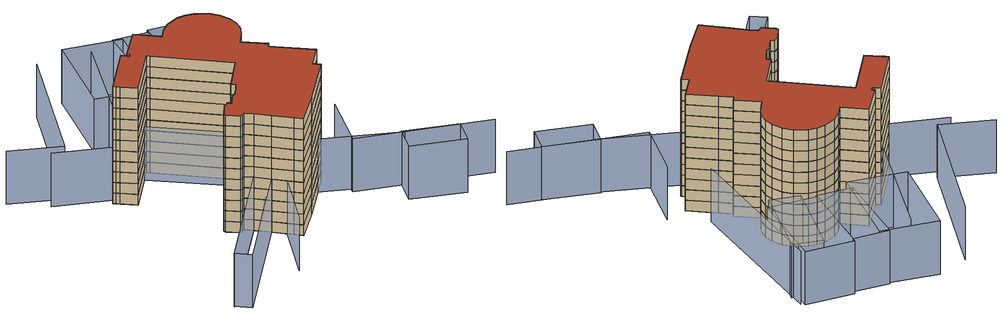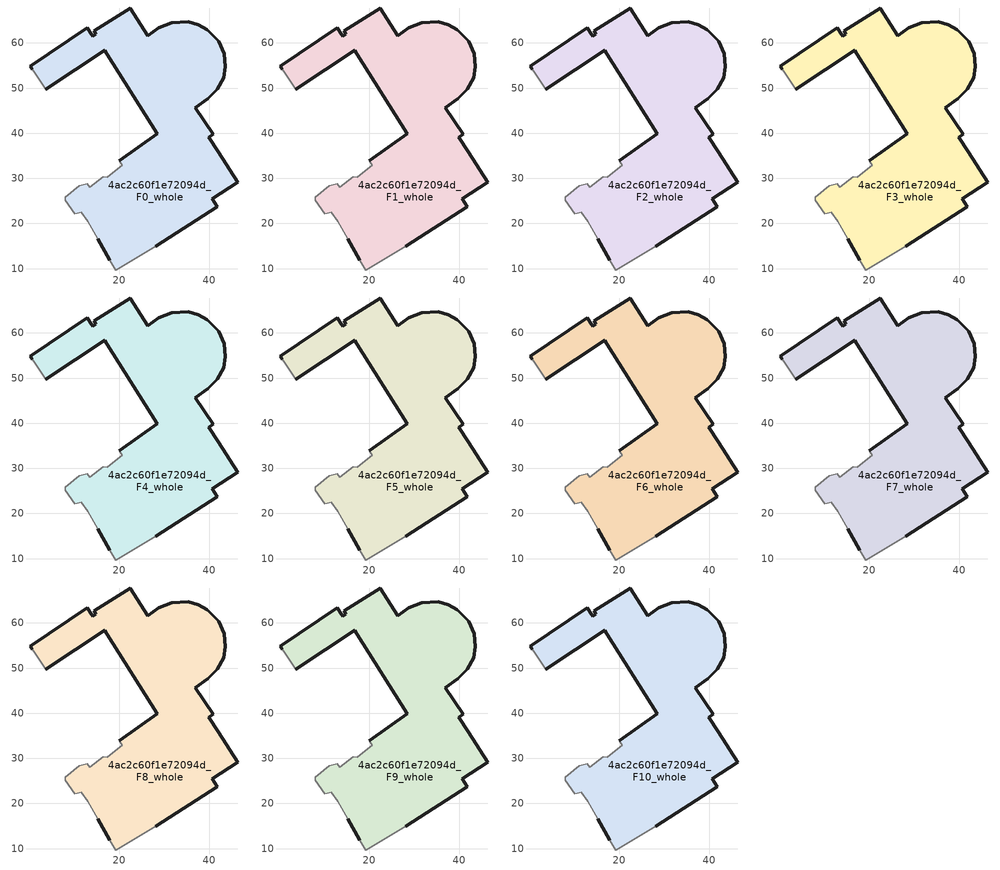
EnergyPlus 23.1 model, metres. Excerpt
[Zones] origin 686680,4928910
4ac2c60f1e72094d_F0_whole
 floor ground (EU_floor_Construction): 41.73,23.75 40.62,25.43 46.3,29.15 41.9,35.86 39.8,39.08 40.84,39.78 36.83,45.59 39.6,47.6 41.72,49.7 43.13,52.29 43.5,54.69 43.23,57.65 42.02,60.36 39.5,62.95 37.56,64.06 35.28,64.71 31.65,64.49 28.79,63.32 26.33,61.61 22.5,67.74 14.43,62.68 14.83,61.95 14.12,61.47 13.89,61.82 12.9,63.31 0.27,54.89 0.71,54.18 1.25,53.35 3.75,49.7 16.76,58.41 17.23,57.55 28.4,39.87 19.99,33.95 20.68,32.88 19.7,32.09 17.36,30.28 16.52,30.34 13.45,27.99 12.88,28.83 11.14,28.31 8.11,25.82 8.05,25.16 10.15,22.14 10.75,22.28 11.66,22.48 13,20.51 15.24,16.6 17.96,11.86 19.2,9.7 28.1,14.91 z0
 wall outside (EU_wall_Construction): 19.99,33.95 28.4,39.87 17.23,57.55 16.76,58.41 3.75,49.7 / 0.71,54.18 0.27,54.89 12.9,63.31 13.89,61.82 14.12,61.47 14.83,61.95 14.43,62.68 22.5,67.74 26.33,61.61 28.79,63.32 31.65,64.49 35.28,64.71 37.56,64.06 39.5,62.95 42.02,60.36 43.23,57.65 43.5,54.69 43.13,52.29 41.72,49.7 39.6,47.6 36.83,45.59 40.84,39.78 39.8,39.08 41.9,35.86 46.3,29.15 40.62,25.43 41.73,23.75 28.1,14.91 / 17.96,11.86 15.24,16.6 z0:3
 wall adiabatic (EU_wall_Construction): 3.75,49.7 1.25,53.35 0.71,54.18 / 28.1,14.91 19.2,9.7 17.96,11.86 / 15.24,16.6 13,20.51 11.66,22.48 10.75,22.28 10.15,22.14 8.05,25.16 8.11,25.82 11.14,28.31 12.88,28.83 13.45,27.99 16.52,30.34 17.36,30.28 19.7,32.09 20.68,32.88 19.99,33.95 z0:3
4ac2c60f1e72094d_F1_whole
 floor to 4ac2c60f1e72094d_F0_whole (EU_floor_Construction): 41.73,23.75 40.62,25.43 46.3,29.15 41.9,35.86 39.8,39.08 40.84,39.78 36.83,45.59 39.6,47.6 41.72,49.7 43.13,52.29 43.5,54.69 43.23,57.65 42.02,60.36 39.5,62.95 37.56,64.06 35.28,64.71 31.65,64.49 28.79,63.32 26.33,61.61 22.5,67.74 14.43,62.68 14.83,61.95 14.12,61.47 13.89,61.82 12.9,63.31 0.27,54.89 0.71,54.18 1.25,53.35 3.75,49.7 16.76,58.41 17.23,57.55 28.4,39.87 19.99,33.95 20.68,32.88 19.7,32.09 17.36,30.28 16.52,30.34 13.45,27.99 12.88,28.83 11.14,28.31 8.11,25.82 8.05,25.16 10.15,22.14 10.75,22.28 11.65,22.48 13,20.51 15.24,16.6 17.96,11.86 19.2,9.7 28.1,14.91 z3
 wall outside (EU_wall_Construction): 19.99,33.95 28.4,39.87 17.23,57.55 16.76,58.41 3.75,49.7 / 0.71,54.18 0.27,54.89 12.9,63.31 13.89,61.82 14.12,61.47 14.83,61.95 14.43,62.68 22.5,67.74 26.33,61.61 28.79,63.32 31.65,64.49 35.28,64.71 37.56,64.06 39.5,62.95 42.02,60.36 43.23,57.65 43.5,54.69 43.13,52.29 41.72,49.7 39.6,47.6 36.83,45.59 40.84,39.78 39.8,39.08 41.9,35.86 46.3,29.15 40.62,25.43 41.73,23.75 28.1,14.91 / 17.96,11.86 15.24,16.6 z3:6
 wall adiabatic (EU_wall_Construction): 3.75,49.7 1.25,53.35 0.71,54.18 / 28.1,14.91 19.2,9.7 17.96,11.86 / 15.24,16.6 13,20.51 11.66,22.48 10.75,22.28 10.15,22.14 8.05,25.16 8.11,25.82 11.14,28.31 12.88,28.83 13.45,27.99 16.52,30.34 17.36,30.28 19.7,32.09 20.68,32.88 19.99,33.95 z3:6
4ac2c60f1e72094d_F2_whole
 floor to 4ac2c60f1e72094d_F1_whole (EU_floor_Construction): 41.73,23.75 40.62,25.43 46.3,29.15 41.9,35.86 39.8,39.08 40.84,39.78 36.83,45.59 39.6,47.6 41.72,49.7 43.13,52.29 43.5,54.69 43.23,57.65 42.02,60.36 39.5,62.95 37.56,64.06 35.28,64.71 31.65,64.49 28.79,63.32 26.33,61.61 22.5,67.74 14.43,62.68 14.83,61.95 14.12,61.47 13.89,61.82 12.9,63.31 0.27,54.89 0.71,54.18 1.25,53.35 3.75,49.7 16.76,58.41 17.23,57.55 28.4,39.87 19.99,33.95 20.68,32.88 19.7,32.09 17.36,30.28 16.52,30.34 13.45,27.99 12.88,28.83 11.14,28.31 8.11,25.82 8.05,25.16 10.15,22.14 10.75,22.28 11.65,22.48 13,20.51 15.24,16.6 17.96,11.86 19.2,9.7 28.1,14.91 z6
 wall outside (EU_wall_Construction): 19.99,33.95 28.4,39.87 17.23,57.55 16.76,58.41 3.75,49.7 / 0.71,54.18 0.27,54.89 12.9,63.31 13.89,61.82 14.12,61.47 14.83,61.95 14.43,62.68 22.5,67.74 26.33,61.61 28.79,63.32 31.65,64.49 35.28,64.71 37.56,64.06 39.5,62.95 42.02,60.36 43.23,57.65 43.5,54.69 43.13,52.29 41.72,49.7 39.6,47.6 36.83,45.59 40.84,39.78 39.8,39.08 41.9,35.86 46.3,29.15 40.62,25.43 41.73,23.75 28.1,14.91 / 17.96,11.86 15.24,16.6 z6:9
 wall adiabatic (EU_wall_Construction): 3.75,49.7 1.25,53.35 0.71,54.18 / 28.1,14.91 19.2,9.7 17.96,11.86 / 15.24,16.6 13,20.51 11.66,22.48 10.75,22.28 10.15,22.14 8.05,25.16 8.11,25.82 11.14,28.31 12.88,28.83 13.45,27.99 16.52,30.34 17.36,30.28 19.7,32.09 20.68,32.88 19.99,33.95 z6:9
4ac2c60f1e72094d_F3_whole
 floor to 4ac2c60f1e72094d_F2_whole (EU_floor_Construction): 41.73,23.75 40.62,25.43 46.3,29.15 41.9,35.86 39.8,39.08 40.84,39.78 36.83,45.59 39.6,47.6 41.72,49.7 43.13,52.29 43.5,54.69 43.23,57.65 42.02,60.36 39.5,62.95 37.56,64.06 35.28,64.71 31.65,64.49 28.79,63.32 26.33,61.61 22.5,67.74 14.43,62.68 14.83,61.95 14.12,61.47 13.89,61.82 12.9,63.31 0.27,54.89 0.71,54.18 1.25,53.35 3.75,49.7 16.76,58.41 17.23,57.55 28.4,39.87 19.99,33.95 20.68,32.88 19.7,32.09 17.36,30.28 16.52,30.34 13.45,27.99 12.88,28.83 11.14,28.31 8.11,25.82 8.05,25.16 10.15,22.14 10.75,22.28 11.65,22.48 13,20.51 15.24,16.6 17.96,11.86 19.2,9.7 28.1,14.91 z9
 wall outside (EU_wall_Construction): 19.99,33.95 28.4,39.87 17.23,57.55 16.76,58.41 3.75,49.7 / 0.71,54.18 0.27,54.89 12.9,63.31 13.89,61.82 14.12,61.47 14.83,61.95 14.43,62.68 22.5,67.74 26.33,61.61 28.79,63.32 31.65,64.49 35.28,64.71 37.56,64.06 39.5,62.95 42.02,60.36 43.23,57.65 43.5,54.69 43.13,52.29 41.72,49.7 39.6,47.6 36.83,45.59 40.84,39.78 39.8,39.08 41.9,35.86 46.3,29.15 40.62,25.43 41.73,23.75 28.1,14.91 / 17.96,11.86 15.24,16.6 z9:12
 wall adiabatic (EU_wall_Construction): 3.75,49.7 1.25,53.35 0.71,54.18 / 28.1,14.91 19.2,9.7 17.96,11.86 / 15.24,16.6 13,20.51 11.66,22.48 10.75,22.28 10.15,22.14 8.05,25.16 8.11,25.82 11.14,28.31 12.88,28.83 13.45,27.99 16.52,30.34 17.36,30.28 19.7,32.09 20.68,32.88 19.99,33.95 z9:12
4ac2c60f1e72094d_F4_whole
 floor to 4ac2c60f1e72094d_F3_whole (EU_floor_Construction): 41.73,23.75 40.62,25.43 46.3,29.15 41.9,35.86 39.8,39.08 40.84,39.78 36.83,45.59 39.6,47.6 41.72,49.7 43.13,52.29 43.5,54.69 43.23,57.65 42.02,60.36 39.5,62.95 37.56,64.06 35.28,64.71 31.65,64.49 28.79,63.32 26.33,61.61 22.5,67.74 14.43,62.68 14.83,61.95 14.12,61.47 13.89,61.82 12.9,63.31 0.27,54.89 0.71,54.18 1.25,53.35 3.75,49.7 16.76,58.41 17.23,57.55 28.4,39.87 19.99,33.95 20.68,32.88 19.7,32.09 17.36,30.28 16.52,30.34 13.45,27.99 12.88,28.83 11.14,28.31 8.11,25.82 8.05,25.16 10.15,22.14 10.75,22.28 11.65,22.48 13,20.51 15.24,16.6 17.96,11.86 19.2,9.7 28.1,14.91 z12
 wall outside (EU_wall_Construction): 19.99,33.95 28.4,39.87 17.23,57.55 16.76,58.41 3.75,49.7 / 0.71,54.18 0.27,54.89 12.9,63.31 13.89,61.82 14.12,61.47 14.83,61.95 14.43,62.68 22.5,67.74 26.33,61.61 28.79,63.32 31.65,64.49 35.28,64.71 37.56,64.06 39.5,62.95 42.02,60.36 43.23,57.65 43.5,54.69 43.13,52.29 41.72,49.7 39.6,47.6 36.83,45.59 40.84,39.78 39.8,39.08 41.9,35.86 46.3,29.15 40.62,25.43 41.73,23.75 28.1,14.91 / 17.96,11.86 15.24,16.6 z12:15
 wall adiabatic (EU_wall_Construction): 3.75,49.7 1.25,53.35 0.71,54.18 / 28.1,14.91 19.2,9.7 17.96,11.86 / 15.24,16.6 13,20.51 11.66,22.48 10.75,22.28 10.15,22.14 8.05,25.16 8.11,25.82 11.14,28.31 12.88,28.83 13.45,27.99 16.52,30.34 17.36,30.28 19.7,32.09 20.68,32.88 19.99,33.95 z12:15
4ac2c60f1e72094d_F5_whole
 floor to 4ac2c60f1e72094d_F4_whole (EU_floor_Construction): 41.73,23.75 40.62,25.43 46.3,29.15 41.9,35.86 39.8,39.08 40.84,39.78 36.83,45.59 39.6,47.6 41.72,49.7 43.13,52.29 43.5,54.69 43.23,57.65 42.02,60.36 39.5,62.95 37.56,64.06 35.28,64.71 31.65,64.49 28.79,63.32 26.33,61.61 22.5,67.74 14.43,62.68 14.83,61.95 14.12,61.47 13.89,61.82 12.9,63.31 0.27,54.89 0.71,54.18 1.25,53.35 3.75,49.7 16.76,58.41 17.23,57.55 28.4,39.87 19.99,33.95 20.68,32.88 19.7,32.09 17.36,30.28 16.52,30.34 13.45,27.99 12.88,28.83 11.14,28.31 8.11,25.82 8.05,25.16 10.15,22.14 10.75,22.28 11.65,22.48 13,20.51 15.24,16.6 17.96,11.86 19.2,9.7 28.1,14.91 z15
 wall outside (EU_wall_Construction): 19.99,33.95 28.4,39.87 17.23,57.55 16.76,58.41 3.75,49.7 / 0.71,54.18 0.27,54.89 12.9,63.31 13.89,61.82 14.12,61.47 14.83,61.95 14.43,62.68 22.5,67.74 26.33,61.61 28.79,63.32 31.65,64.49 35.28,64.71 37.56,64.06 39.5,62.95 42.02,60.36 43.23,57.65 43.5,54.69 43.13,52.29 41.72,49.7 39.6,47.6 36.83,45.59 40.84,39.78 39.8,39.08 41.9,35.86 46.3,29.15 40.62,25.43 41.73,23.75 28.1,14.91 / 17.96,11.86 15.24,16.6 z15:18
 wall adiabatic (EU_wall_Construction): 3.75,49.7 1.25,53.35 0.71,54.18 / 28.1,14.91 19.2,9.7 17.96,11.86 / 15.24,16.6 13,20.51 11.66,22.48 10.75,22.28 10.15,22.14 8.05,25.16 8.11,25.82 11.14,28.31 12.88,28.83 13.45,27.99 16.52,30.34 17.36,30.28 19.7,32.09 20.68,32.88 19.99,33.95 z15:18
4ac2c60f1e72094d_F6_whole
 floor to 4ac2c60f1e72094d_F5_whole (EU_floor_Construction): 41.73,23.75 40.62,25.43 46.3,29.15 41.9,35.86 39.8,39.08 40.84,39.78 36.83,45.59 39.6,47.6 41.72,49.7 43.13,52.29 43.5,54.69 43.23,57.65 42.02,60.36 39.5,62.95 37.56,64.06 35.28,64.71 31.65,64.49 28.79,63.32 26.33,61.61 22.5,67.74 14.43,62.68 14.83,61.95 14.12,61.47 13.89,61.82 12.9,63.31 0.27,54.89 0.71,54.18 1.25,53.35 3.75,49.7 16.76,58.41 17.23,57.55 28.4,39.87 19.99,33.95 20.68,32.88 19.7,32.09 17.36,30.28 16.52,30.34 13.45,27.99 12.88,28.83 11.14,28.31 8.11,25.82 8.05,25.16 10.15,22.14 10.75,22.28 11.65,22.48 13,20.51 15.24,16.6 17.96,11.86 19.2,9.7 28.1,14.91 z18
 wall outside (EU_wall_Construction): 19.99,33.95 28.4,39.87 17.23,57.55 16.76,58.41 3.75,49.7 / 0.71,54.18 0.27,54.89 12.9,63.31 13.89,61.82 14.12,61.47 14.83,61.95 14.43,62.68 22.5,67.74 26.33,61.61 28.79,63.32 31.65,64.49 35.28,64.71 37.56,64.06 39.5,62.95 42.02,60.36 43.23,57.65 43.5,54.69 43.13,52.29 41.72,49.7 39.6,47.6 36.83,45.59 40.84,39.78 39.8,39.08 41.9,35.86 46.3,29.15 40.62,25.43 41.73,23.75 28.1,14.91 / 17.96,11.86 15.24,16.6 z18:21
 wall adiabatic (EU_wall_Construction): 3.75,49.7 1.25,53.35 0.71,54.18 / 28.1,14.91 19.2,9.7 17.96,11.86 / 15.24,16.6 13,20.51 11.66,22.48 10.75,22.28 10.15,22.14 8.05,25.16 8.11,25.82 11.14,28.31 12.88,28.83 13.45,27.99 16.52,30.34 17.36,30.28 19.7,32.09 20.68,32.88 19.99,33.95 z18:21
4ac2c60f1e72094d_F7_whole
 floor to 4ac2c60f1e72094d_F6_whole (EU_floor_Construction): 41.73,23.75 40.62,25.43 46.3,29.15 41.9,35.86 39.8,39.08 40.84,39.78 36.83,45.59 39.6,47.6 41.72,49.7 43.13,52.29 43.5,54.69 43.23,57.65 42.02,60.36 39.5,62.95 37.56,64.06 35.28,64.71 31.65,64.49 28.79,63.32 26.33,61.61 22.5,67.74 14.43,62.68 14.83,61.95 14.12,61.47 13.89,61.82 12.9,63.31 0.27,54.89 0.71,54.18 1.25,53.35 3.75,49.7 16.76,58.41 17.23,57.55 28.4,39.87 19.99,33.95 20.68,32.88 19.7,32.09 17.36,30.28 16.52,30.34 13.45,27.99 12.88,28.83 11.14,28.31 8.11,25.82 8.05,25.16 10.15,22.14 10.75,22.28 11.65,22.48 13,20.51 15.24,16.6 17.96,11.86 19.2,9.7 28.1,14.91 z21
 wall outside (EU_wall_Construction): 19.99,33.95 28.4,39.87 17.23,57.55 16.76,58.41 3.75,49.7 / 0.71,54.18 0.27,54.89 12.9,63.31 13.89,61.82 14.12,61.47 14.83,61.95 14.43,62.68 22.5,67.74 26.33,61.61 28.79,63.32 31.65,64.49 35.28,64.71 37.56,64.06 39.5,62.95 42.02,60.36 43.23,57.65 43.5,54.69 43.13,52.29 41.72,49.7 39.6,47.6 36.83,45.59 40.84,39.78 39.8,39.08 41.9,35.86 46.3,29.15 40.62,25.43 41.73,23.75 28.1,14.91 / 17.96,11.86 15.24,16.6 z21:24
 wall adiabatic (EU_wall_Construction): 3.75,49.7 1.25,53.35 0.71,54.18 / 28.1,14.91 19.2,9.7 17.96,11.86 / 15.24,16.6 13,20.51 11.66,22.48 10.75,22.28 10.15,22.14 8.05,25.16 8.11,25.82 11.14,28.31 12.88,28.83 13.45,27.99 16.52,30.34 17.36,30.28 19.7,32.09 20.68,32.88 19.99,33.95 z21:24
4ac2c60f1e72094d_F8_whole
 floor to 4ac2c60f1e72094d_F7_whole (EU_floor_Construction): 41.73,23.75 40.62,25.43 46.3,29.15 41.9,35.86 39.8,39.08 40.84,39.78 36.83,45.59 39.6,47.6 41.72,49.7 43.13,52.29 43.5,54.69 43.23,57.65 42.02,60.36 39.5,62.95 37.56,64.06 35.28,64.71 31.65,64.49 28.79,63.32 26.33,61.61 22.5,67.74 14.43,62.68 14.83,61.95 14.12,61.47 13.89,61.82 12.9,63.31 0.27,54.89 0.71,54.18 1.25,53.35 3.75,49.7 16.76,58.41 17.23,57.55 28.4,39.87 19.99,33.95 20.68,32.88 19.7,32.09 17.36,30.28 16.52,30.34 13.45,27.99 12.88,28.83 11.14,28.31 8.11,25.82 8.05,25.16 10.15,22.14 10.75,22.28 11.65,22.48 13,20.51 15.24,16.6 17.96,11.86 19.2,9.7 28.1,14.91 z24
 wall outside (EU_wall_Construction): 19.99,33.95 28.4,39.87 17.23,57.55 16.76,58.41 3.75,49.7 / 0.71,54.18 0.27,54.89 12.9,63.31 13.89,61.82 14.12,61.47 14.83,61.95 14.43,62.68 22.5,67.74 26.33,61.61 28.79,63.32 31.65,64.49 35.28,64.71 37.56,64.06 39.5,62.95 42.02,60.36 43.23,57.65 43.5,54.69 43.13,52.29 41.72,49.7 39.6,47.6 36.83,45.59 40.84,39.78 39.8,39.08 41.9,35.86 46.3,29.15 40.62,25.43 41.73,23.75 28.1,14.91 / 17.96,11.86 15.24,16.6 z24:27
 wall adiabatic (EU_wall_Construction): 3.75,49.7 1.25,53.35 0.71,54.18 / 28.1,14.91 19.2,9.7 17.96,11.86 / 15.24,16.6 13,20.51 11.66,22.48 10.75,22.28 10.15,22.14 8.05,25.16 8.11,25.82 11.14,28.31 12.88,28.83 13.45,27.99 16.52,30.34 17.36,30.28 19.7,32.09 20.68,32.88 19.99,33.95 z24:27
4ac2c60f1e72094d_F9_whole
 floor to 4ac2c60f1e72094d_F8_whole (EU_floor_Construction): 41.73,23.75 40.62,25.43 46.3,29.15 41.9,35.86 39.8,39.08 40.84,39.78 36.83,45.59 39.6,47.6 41.72,49.7 43.13,52.29 43.5,54.69 43.23,57.65 42.02,60.36 39.5,62.95 37.56,64.06 35.28,64.71 31.65,64.49 28.79,63.32 26.33,61.61 22.5,67.74 14.43,62.68 14.83,61.95 14.12,61.47 13.89,61.82 12.9,63.31 0.27,54.89 0.71,54.18 1.25,53.35 3.75,49.7 16.76,58.41 17.23,57.55 28.4,39.87 19.99,33.95 20.68,32.88 19.7,32.09 17.36,30.28 16.52,30.34 13.45,27.99 12.88,28.83 11.14,28.31 8.11,25.82 8.05,25.16 10.15,22.14 10.75,22.28 11.65,22.48 13,20.51 15.24,16.6 17.96,11.86 19.2,9.7 28.1,14.91 z27
 wall outside (EU_wall_Construction): 19.99,33.95 28.4,39.87 17.23,57.55 16.76,58.41 3.75,49.7 / 0.71,54.18 0.27,54.89 12.9,63.31 13.89,61.82 14.12,61.47 14.83,61.95 14.43,62.68 22.5,67.74 26.33,61.61 28.79,63.32 31.65,64.49 35.28,64.71 37.56,64.06 39.5,62.95 42.02,60.36 43.23,57.65 43.5,54.69 43.13,52.29 41.72,49.7 39.6,47.6 36.83,45.59 40.84,39.78 39.8,39.08 41.9,35.86 46.3,29.15 40.62,25.43 41.73,23.75 28.1,14.91 / 17.96,11.86 15.24,16.6 z27:30
 wall adiabatic (EU_wall_Construction): 3.75,49.7 1.25,53.35 0.71,54.18 / 28.1,14.91 19.2,9.7 17.96,11.86 / 15.24,16.6 13,20.51 11.66,22.48 10.75,22.28 10.15,22.14 8.05,25.16 8.11,25.82 11.14,28.31 12.88,28.83 13.45,27.99 16.52,30.34 17.36,30.28 19.7,32.09 20.68,32.88 19.99,33.95 z27:30
4ac2c60f1e72094d_F10_whole
 floor to 4ac2c60f1e72094d_F9_whole (EU_floor_Construction): 41.73,23.75 40.62,25.43 46.3,29.15 41.9,35.86 39.8,39.08 40.84,39.78 36.83,45.59 39.6,47.6 41.72,49.7 43.13,52.29 43.5,54.69 43.23,57.65 42.02,60.36 39.5,62.95 37.56,64.06 35.28,64.71 31.65,64.49 28.79,63.32 26.33,61.61 22.5,67.74 14.43,62.68 14.83,61.95 14.12,61.47 13.89,61.82 12.9,63.31 0.27,54.89 0.71,54.18 1.25,53.35 3.75,49.7 16.76,58.41 17.23,57.55 28.4,39.87 19.99,33.95 20.68,32.88 19.7,32.09 17.36,30.28 16.52,30.34 13.45,27.99 12.88,28.83 11.14,28.31 8.11,25.82 8.05,25.16 10.15,22.14 10.75,22.28 11.65,22.48 13,20.51 15.24,16.6 17.96,11.86 19.2,9.7 28.1,14.91 z30
 wall outside (EU_wall_Construction): 19.99,33.95 28.4,39.87 17.23,57.55 16.76,58.41 3.75,49.7 / 0.71,54.18 0.27,54.89 12.9,63.31 13.89,61.82 14.12,61.47 14.83,61.95 14.43,62.68 22.5,67.74 26.33,61.61 28.79,63.32 31.65,64.49 35.28,64.71 37.56,64.06 39.5,62.95 42.02,60.36 43.23,57.65 43.5,54.69 43.13,52.29 41.72,49.7 39.6,47.6 36.83,45.59 40.84,39.78 39.8,39.08 41.9,35.86 46.3,29.15 40.62,25.43 41.73,23.75 28.1,14.91 / 17.96,11.86 15.24,16.6 z30:33
 wall adiabatic (EU_wall_Construction): 3.75,49.7 1.25,53.35 0.71,54.18 / 28.1,14.91 19.2,9.7 17.96,11.86 / 15.24,16.6 13,20.51 11.66,22.48 10.75,22.28 10.15,22.14 8.05,25.16 8.11,25.82 11.14,28.31 12.88,28.83 13.45,27.99 16.52,30.34 17.36,30.28 19.7,32.09 20.68,32.88 19.99,33.95 z30:33
 roof outside (EU_roof_Construction): 39.5,62.95 42.02,60.36 43.23,57.65 43.5,54.69 43.13,52.29 41.72,49.7 39.6,47.6 36.83,45.59 40.84,39.78 39.8,39.08 41.9,35.86 46.3,29.15 40.62,25.43 41.73,23.75 28.1,14.91 19.2,9.7 17.96,11.86 15.24,16.6 13,20.51 11.66,22.48 10.75,22.28 10.15,22.14 8.05,25.16 8.11,25.82 11.14,28.31 12.88,28.83 13.45,27.99 16.52,30.34 17.36,30.28 19.7,32.09 20.68,32.88 19.99,33.95 28.4,39.87 17.23,57.55 16.76,58.41 3.75,49.7 1.25,53.35 0.71,54.18 0.27,54.89 12.9,63.31 13.89,61.82 14.12,61.47 14.83,61.95 14.43,62.68 22.5,67.74 26.33,61.61 28.79,63.32 31.65,64.49 35.28,64.71 37.56,64.06 z33
shading: -5.41,2.88 7.91,11.99 / 5.68,-0.51 28.96,27.57 / 28.96,27.57 53.66,7.1 / 72.54,-5.53 42.82,14.46 / 42.82,14.46 52.34,28.61 / 10.77,61.04 30.17,31.93 / 30.17,31.93 -17.57,0.12 / 32.56,89.78 4.38,53.52 / 4.38,53.52 -10.59,65.15 / 19.29,95.95 -5.79,65.03 / -5.79,65.03 -17.07,74.18 / 46.08,37.25 61.59,79.61 / 61.05,-6.66 48.95,1.84 / 48.95,1.84 53.2,7.88 / 53.2,7.88 65.3,-0.63 / 65.3,-0.63 61.05,-6.66 / -17.44,0.21 13,20.51 / 13,20.51 15.5,16.76 / 15.5,16.76 -14.94,-3.54 / -14.94,-3.54 -17.44,0.21 / 60.67,75.88 48.31,57.81 / 48.31,57.81 41.65,62.36 / 41.65,62.36 54.01,80.44 / 54.01,80.44 60.67,75.88 / 39.29,65.56 49.15,86.26 / 49.15,86.26 61.06,80.58 / 61.06,80.58 51.2,59.88 / 51.2,59.88 39.29,65.56 / 48.69,85.3 39.07,65.09 / 39.07,65.09 30.32,69.26 / 30.32,69.26 39.95,89.46 / 39.95,89.46 48.69,85.3 / 41.97,87.8 29.43,66.4 / 29.43,66.4 15.88,74.34 / 15.88,74.34 28.42,95.74 / 28.42,95.74 41.97,87.8 z0:15
[Building]
EU S2 Campaign: North Axis=0; Terrain=City; Solar Distribution=FullExterior
[Site:Location]
Bologna: Latitude=44.5; Longitude=11.25; Time Zone=1; Elevation=37
[SizingPeriod:WeatherFileDays]
AnnualSizingPeriod: Begin Month=1; Begin Day of Month=1; End Month=12; End Day of Month=31; Day of Week for Start Day=Monday; Use Weather File Daylight Saving Period=No; Use Weather File Rain and Snow Indicators=No
[MATERIAL]
EU_InternalMass_Material: Roughness=MediumRough; Thickness=0.1; Conductivity=1; Density=1800; Specific Heat=900; Thermal Absorptance=0.9; Solar Absorptance=0.7; Visible Absorptance=0.7
[MATERIAL:NOMASS] Roughness=MediumRough; Thermal Absorptance=0.9; Solar Absorptance=0.7; Visible Absorptance=0.7
Name | Thermal Resistance
EU_wall_NoMass | 0.905828
EU_roof_NoMass | 0.37593
EU_floor_NoMass | 0.67114
[CONSTRUCTION]
EU_wall_Construction: EU_wall_NoMass
EU_roof_Construction: EU_roof_NoMass
EU_floor_Construction: EU_floor_NoMass
EU_InternalMass_Construction: EU_InternalMass_Material
[ZONE] Type=1; Multiplier=1; Ceiling Height=autocalculate; Volume=3659.59; Floor Area=autocalculate; Part of Total Floor Area=Yes
4ac2c60f1e72094d_F0_whole; 4ac2c60f1e72094d_F1_whole; 4ac2c60f1e72094d_F2_whole; 4ac2c60f1e72094d_F3_whole; 4ac2c60f1e72094d_F4_whole; 4ac2c60f1e72094d_F5_whole; 4ac2c60f1e72094d_F6_whole; 4ac2c60f1e72094d_F7_whole; 4ac2c60f1e72094d_F8_whole; 4ac2c60f1e72094d_F9_whole; 4ac2c60f1e72094d_F10_whole
[INTERNALMASS] Construction=EU_InternalMass_Construction; Surface Area=1183.53
Name | Zone or ZoneList
4ac2c60f1e72094d_F0_whole_EU_InternalMass | 4ac2c60f1e72094d_F0_whole
4ac2c60f1e72094d_F1_whole_EU_InternalMass | 4ac2c60f1e72094d_F1_whole
4ac2c60f1e72094d_F2_whole_EU_InternalMass | 4ac2c60f1e72094d_F2_whole
4ac2c60f1e72094d_F3_whole_EU_InternalMass | 4ac2c60f1e72094d_F3_whole
4ac2c60f1e72094d_F4_whole_EU_InternalMass | 4ac2c60f1e72094d_F4_whole
4ac2c60f1e72094d_F5_whole_EU_InternalMass | 4ac2c60f1e72094d_F5_whole
4ac2c60f1e72094d_F6_whole_EU_InternalMass | 4ac2c60f1e72094d_F6_whole
4ac2c60f1e72094d_F7_whole_EU_InternalMass | 4ac2c60f1e72094d_F7_whole
4ac2c60f1e72094d_F8_whole_EU_InternalMass | 4ac2c60f1e72094d_F8_whole
4ac2c60f1e72094d_F9_whole_EU_InternalMass | 4ac2c60f1e72094d_F9_whole
4ac2c60f1e72094d_F10_whole_EU_InternalMass | 4ac2c60f1e72094d_F10_whole
[OTHEREQUIPMENT] Fuel Type=Electricity; Design Level Calculation Method=Watts/Area; Power per Zone Floor Area=1; Fraction Latent=0; Fraction Radiant=0; Fraction Lost=0; Carbon Dioxide Generation Rate=0; EndUse Subcategory=EU_Step8_InternalGains
Name | Zone or ZoneList or Space or SpaceList | Schedule
EU_Step8_InternalGain_4ac2c60f1e72094d_F0_whole_f000 | 4ac2c60f1e72094d_F0_whole | EU_Step8_GainSchedule_4ac2c60f1e72094d_F0_whole_f000
EU_Step8_InternalGain_4ac2c60f1e72094d_F1_whole_f000 | 4ac2c60f1e72094d_F1_whole | EU_Step8_GainSchedule_4ac2c60f1e72094d_F1_whole_f000
EU_Step8_InternalGain_4ac2c60f1e72094d_F2_whole_f000 | 4ac2c60f1e72094d_F2_whole | EU_Step8_GainSchedule_4ac2c60f1e72094d_F2_whole_f000
EU_Step8_InternalGain_4ac2c60f1e72094d_F3_whole_f000 | 4ac2c60f1e72094d_F3_whole | EU_Step8_GainSchedule_4ac2c60f1e72094d_F3_whole_f000
EU_Step8_InternalGain_4ac2c60f1e72094d_F4_whole_f000 | 4ac2c60f1e72094d_F4_whole | EU_Step8_GainSchedule_4ac2c60f1e72094d_F4_whole_f000
EU_Step8_InternalGain_4ac2c60f1e72094d_F5_whole_f000 | 4ac2c60f1e72094d_F5_whole | EU_Step8_GainSchedule_4ac2c60f1e72094d_F5_whole_f000
EU_Step8_InternalGain_4ac2c60f1e72094d_F6_whole_f000 | 4ac2c60f1e72094d_F6_whole | EU_Step8_GainSchedule_4ac2c60f1e72094d_F6_whole_f000
EU_Step8_InternalGain_4ac2c60f1e72094d_F7_whole_f000 | 4ac2c60f1e72094d_F7_whole | EU_Step8_GainSchedule_4ac2c60f1e72094d_F7_whole_f000
EU_Step8_InternalGain_4ac2c60f1e72094d_F8_whole_f000 | 4ac2c60f1e72094d_F8_whole | EU_Step8_GainSchedule_4ac2c60f1e72094d_F8_whole_f000
EU_Step8_InternalGain_4ac2c60f1e72094d_F9_whole_f000 | 4ac2c60f1e72094d_F9_whole | EU_Step8_GainSchedule_4ac2c60f1e72094d_F9_whole_f000
EU_Step8_InternalGain_4ac2c60f1e72094d_F10_whole_f000 | 4ac2c60f1e72094d_F10_whole | EU_Step8_GainSchedule_4ac2c60f1e72094d_F10_whole_f000
[ZONEVENTILATION:DESIGNFLOWRATE] Schedule=EU_AlwaysOn; Design Flow Rate Calculation Method=AirChanges/Hour; Air Changes per Hour=0.73129; Ventilation Type=Natural; Fan Pressure Rise=0; Fan Total Efficiency=1; Constant Term Coefficient=1; Temperature Term Coefficient=0; Velocity Term Coefficient=0; Velocity Squared Term Coefficient=0; Minimum Indoor Temperature=-100; Maximum Indoor Temperature=100; Delta Temperature=-100; Minimum Outdoor Temperature=-100; Maximum Outdoor Temperature=100; Maximum Wind Speed=40
Name | Zone or ZoneList or Space or SpaceList
EU_ConstantAir_4ac2c60f1e72094d_F0_whole | 4ac2c60f1e72094d_F0_whole
EU_ConstantAir_4ac2c60f1e72094d_F1_whole | 4ac2c60f1e72094d_F1_whole
EU_ConstantAir_4ac2c60f1e72094d_F2_whole | 4ac2c60f1e72094d_F2_whole
EU_ConstantAir_4ac2c60f1e72094d_F3_whole | 4ac2c60f1e72094d_F3_whole
EU_ConstantAir_4ac2c60f1e72094d_F4_whole | 4ac2c60f1e72094d_F4_whole
EU_ConstantAir_4ac2c60f1e72094d_F5_whole | 4ac2c60f1e72094d_F5_whole
EU_ConstantAir_4ac2c60f1e72094d_F6_whole | 4ac2c60f1e72094d_F6_whole
EU_ConstantAir_4ac2c60f1e72094d_F7_whole | 4ac2c60f1e72094d_F7_whole
EU_ConstantAir_4ac2c60f1e72094d_F8_whole | 4ac2c60f1e72094d_F8_whole
EU_ConstantAir_4ac2c60f1e72094d_F9_whole | 4ac2c60f1e72094d_F9_whole
EU_ConstantAir_4ac2c60f1e72094d_F10_whole | 4ac2c60f1e72094d_F10_whole
[HVACTEMPLATE:THERMOSTAT] Constant Heating Setpoint=20; Constant Cooling Setpoint=50
EU_HeatOnly_4ac2c60f1e72094d_F0_whole; EU_HeatOnly_4ac2c60f1e72094d_F1_whole; EU_HeatOnly_4ac2c60f1e72094d_F2_whole; EU_HeatOnly_4ac2c60f1e72094d_F3_whole; EU_HeatOnly_4ac2c60f1e72094d_F4_whole; EU_HeatOnly_4ac2c60f1e72094d_F5_whole; EU_HeatOnly_4ac2c60f1e72094d_F6_whole; EU_HeatOnly_4ac2c60f1e72094d_F7_whole; EU_HeatOnly_4ac2c60f1e72094d_F8_whole; EU_HeatOnly_4ac2c60f1e72094d_F9_whole; EU_HeatOnly_4ac2c60f1e72094d_F10_whole
[HVACTEMPLATE:ZONE:IDEALLOADSAIRSYSTEM] System Availability Schedule=EU_AlwaysOn; Maximum Heating Supply Air Temperature=50; Minimum Cooling Supply Air Temperature=13; Maximum Heating Supply Air Humidity Ratio=0.0156; Minimum Cooling Supply Air Humidity Ratio=0.0077; Heating Limit=NoLimit; Cooling Limit=NoLimit; Heating Availability Schedule=EU_AlwaysOn; Cooling Availability Schedule=EU_CoolingOff; Dehumidification Control Type=ConstantSensibleHeatRatio; Cooling Sensible Heat Ratio=0.7; Dehumidification Setpoint=60; Humidification Control Type=None; Humidification Setpoint=30; Outdoor Air Method=None; Outdoor Air Flow Rate per Person=0.00944; Outdoor Air Flow Rate per Zone Floor Area=0; Outdoor Air Flow Rate per Zone=0; Demand Controlled Ventilation Type=None; Outdoor Air Economizer Type=NoEconomizer; Heat Recovery Type=None; Sensible Heat Recovery Effectiveness=0.7; Latent Heat Recovery Effectiveness=0.65
Name | Template Thermostat
4ac2c60f1e72094d_F0_whole | EU_HeatOnly_4ac2c60f1e72094d_F0_whole
4ac2c60f1e72094d_F1_whole | EU_HeatOnly_4ac2c60f1e72094d_F1_whole
4ac2c60f1e72094d_F2_whole | EU_HeatOnly_4ac2c60f1e72094d_F2_whole
4ac2c60f1e72094d_F3_whole | EU_HeatOnly_4ac2c60f1e72094d_F3_whole
4ac2c60f1e72094d_F4_whole | EU_HeatOnly_4ac2c60f1e72094d_F4_whole
4ac2c60f1e72094d_F5_whole | EU_HeatOnly_4ac2c60f1e72094d_F5_whole
4ac2c60f1e72094d_F6_whole | EU_HeatOnly_4ac2c60f1e72094d_F6_whole
4ac2c60f1e72094d_F7_whole | EU_HeatOnly_4ac2c60f1e72094d_F7_whole
4ac2c60f1e72094d_F8_whole | EU_HeatOnly_4ac2c60f1e72094d_F8_whole
4ac2c60f1e72094d_F9_whole | EU_HeatOnly_4ac2c60f1e72094d_F9_whole
4ac2c60f1e72094d_F10_whole | EU_HeatOnly_4ac2c60f1e72094d_F10_whole
[SIZING:ZONE] Zone Cooling Design Supply Air Temperature Input Method=SupplyAirTemperature; Zone Cooling Design Supply Air Temperature=13; Zone Heating Design Supply Air Temperature Input Method=SupplyAirTemperature; Zone Heating Design Supply Air Temperature=50; Zone Cooling Design Supply Air Humidity Ratio=0.008; Zone Heating Design Supply Air Humidity Ratio=0.008; Cooling Design Air Flow Method=DesignDay; Cooling Design Air Flow Rate=0; Cooling Minimum Air Flow per Zone Floor Area=0.000762; Cooling Minimum Air Flow=0; Cooling Minimum Air Flow Fraction=0.2; Heating Design Air Flow Method=DesignDay; Heating Design Air Flow Rate=0; Heating Maximum Air Flow per Zone Floor Area=0.002032; Heating Maximum Air Flow=0.141576; Heating Maximum Air Flow Fraction=0.3; Account for Dedicated Outdoor Air System=No; Dedicated Outdoor Air System Control Strategy=NeutralSupplyAir; Dedicated Outdoor Air Low Setpoint Temperature for Design=autosize; Dedicated Outdoor Air High Setpoint Temperature for Design=autosize; Zone Load Sizing Method=Sensible Load Only No Latent Load; Zone Latent Cooling Design Supply Air Humidity Ratio Input Method=HumidityRatioDifference; Zone Cooling Design Supply Air Humidity Ratio Difference=0.005; Zone Latent Heating Design Supply Air Humidity Ratio Input Method=HumidityRatioDifference; Zone Humidification Design Supply Air Humidity Ratio Difference=0.005
4ac2c60f1e72094d_F0_whole; 4ac2c60f1e72094d_F1_whole; 4ac2c60f1e72094d_F2_whole; 4ac2c60f1e72094d_F3_whole; 4ac2c60f1e72094d_F4_whole; 4ac2c60f1e72094d_F5_whole; 4ac2c60f1e72094d_F6_whole; 4ac2c60f1e72094d_F7_whole; 4ac2c60f1e72094d_F8_whole; 4ac2c60f1e72094d_F9_whole; 4ac2c60f1e72094d_F10_whole
[SCHEDULE:CONSTANT]
Name | Hourly Value
EU_AlwaysOn | 1
EU_CoolingOff | 0
[SCHEDULE:FILE] Column Number=1; Rows to Skip at Top=0; Number of Hours of Data=8760; Column Separator=Comma; Interpolate to Timestep=No; Minutes per Item=60; Adjust Schedule for Daylight Savings=Yes
Name | File
EU_Step8_GainSchedule_4ac2c60f1e72094d_F0_whole_f000 | ../../schedules/4ac2c60f1e72094d/4ac2c60f1e72094d_F0_whole_f000_gain.csv
EU_Step8_GainSchedule_4ac2c60f1e72094d_F1_whole_f000 | ../../schedules/4ac2c60f1e72094d/4ac2c60f1e72094d_F1_whole_f000_gain.csv
EU_Step8_GainSchedule_4ac2c60f1e72094d_F2_whole_f000 | ../../schedules/4ac2c60f1e72094d/4ac2c60f1e72094d_F2_whole_f000_gain.csv
EU_Step8_GainSchedule_4ac2c60f1e72094d_F3_whole_f000 | ../../schedules/4ac2c60f1e72094d/4ac2c60f1e72094d_F3_whole_f000_gain.csv
EU_Step8_GainSchedule_4ac2c60f1e72094d_F4_whole_f000 | ../../schedules/4ac2c60f1e72094d/4ac2c60f1e72094d_F4_whole_f000_gain.csv
EU_Step8_GainSchedule_4ac2c60f1e72094d_F5_whole_f000 | ../../schedules/4ac2c60f1e72094d/4ac2c60f1e72094d_F5_whole_f000_gain.csv
EU_Step8_GainSchedule_4ac2c60f1e72094d_F6_whole_f000 | ../../schedules/4ac2c60f1e72094d/4ac2c60f1e72094d_F6_whole_f000_gain.csv
EU_Step8_GainSchedule_4ac2c60f1e72094d_F7_whole_f000 | ../../schedules/4ac2c60f1e72094d/4ac2c60f1e72094d_F7_whole_f000_gain.csv
EU_Step8_GainSchedule_4ac2c60f1e72094d_F8_whole_f000 | ../../schedules/4ac2c60f1e72094d/4ac2c60f1e72094d_F8_whole_f000_gain.csv
EU_Step8_GainSchedule_4ac2c60f1e72094d_F9_whole_f000 | ../../schedules/4ac2c60f1e72094d/4ac2c60f1e72094d_F9_whole_f000_gain.csv
EU_Step8_GainSchedule_4ac2c60f1e72094d_F10_whole_f000 | ../../schedules/4ac2c60f1e72094d/4ac2c60f1e72094d_F10_whole_f000_gain.csv
